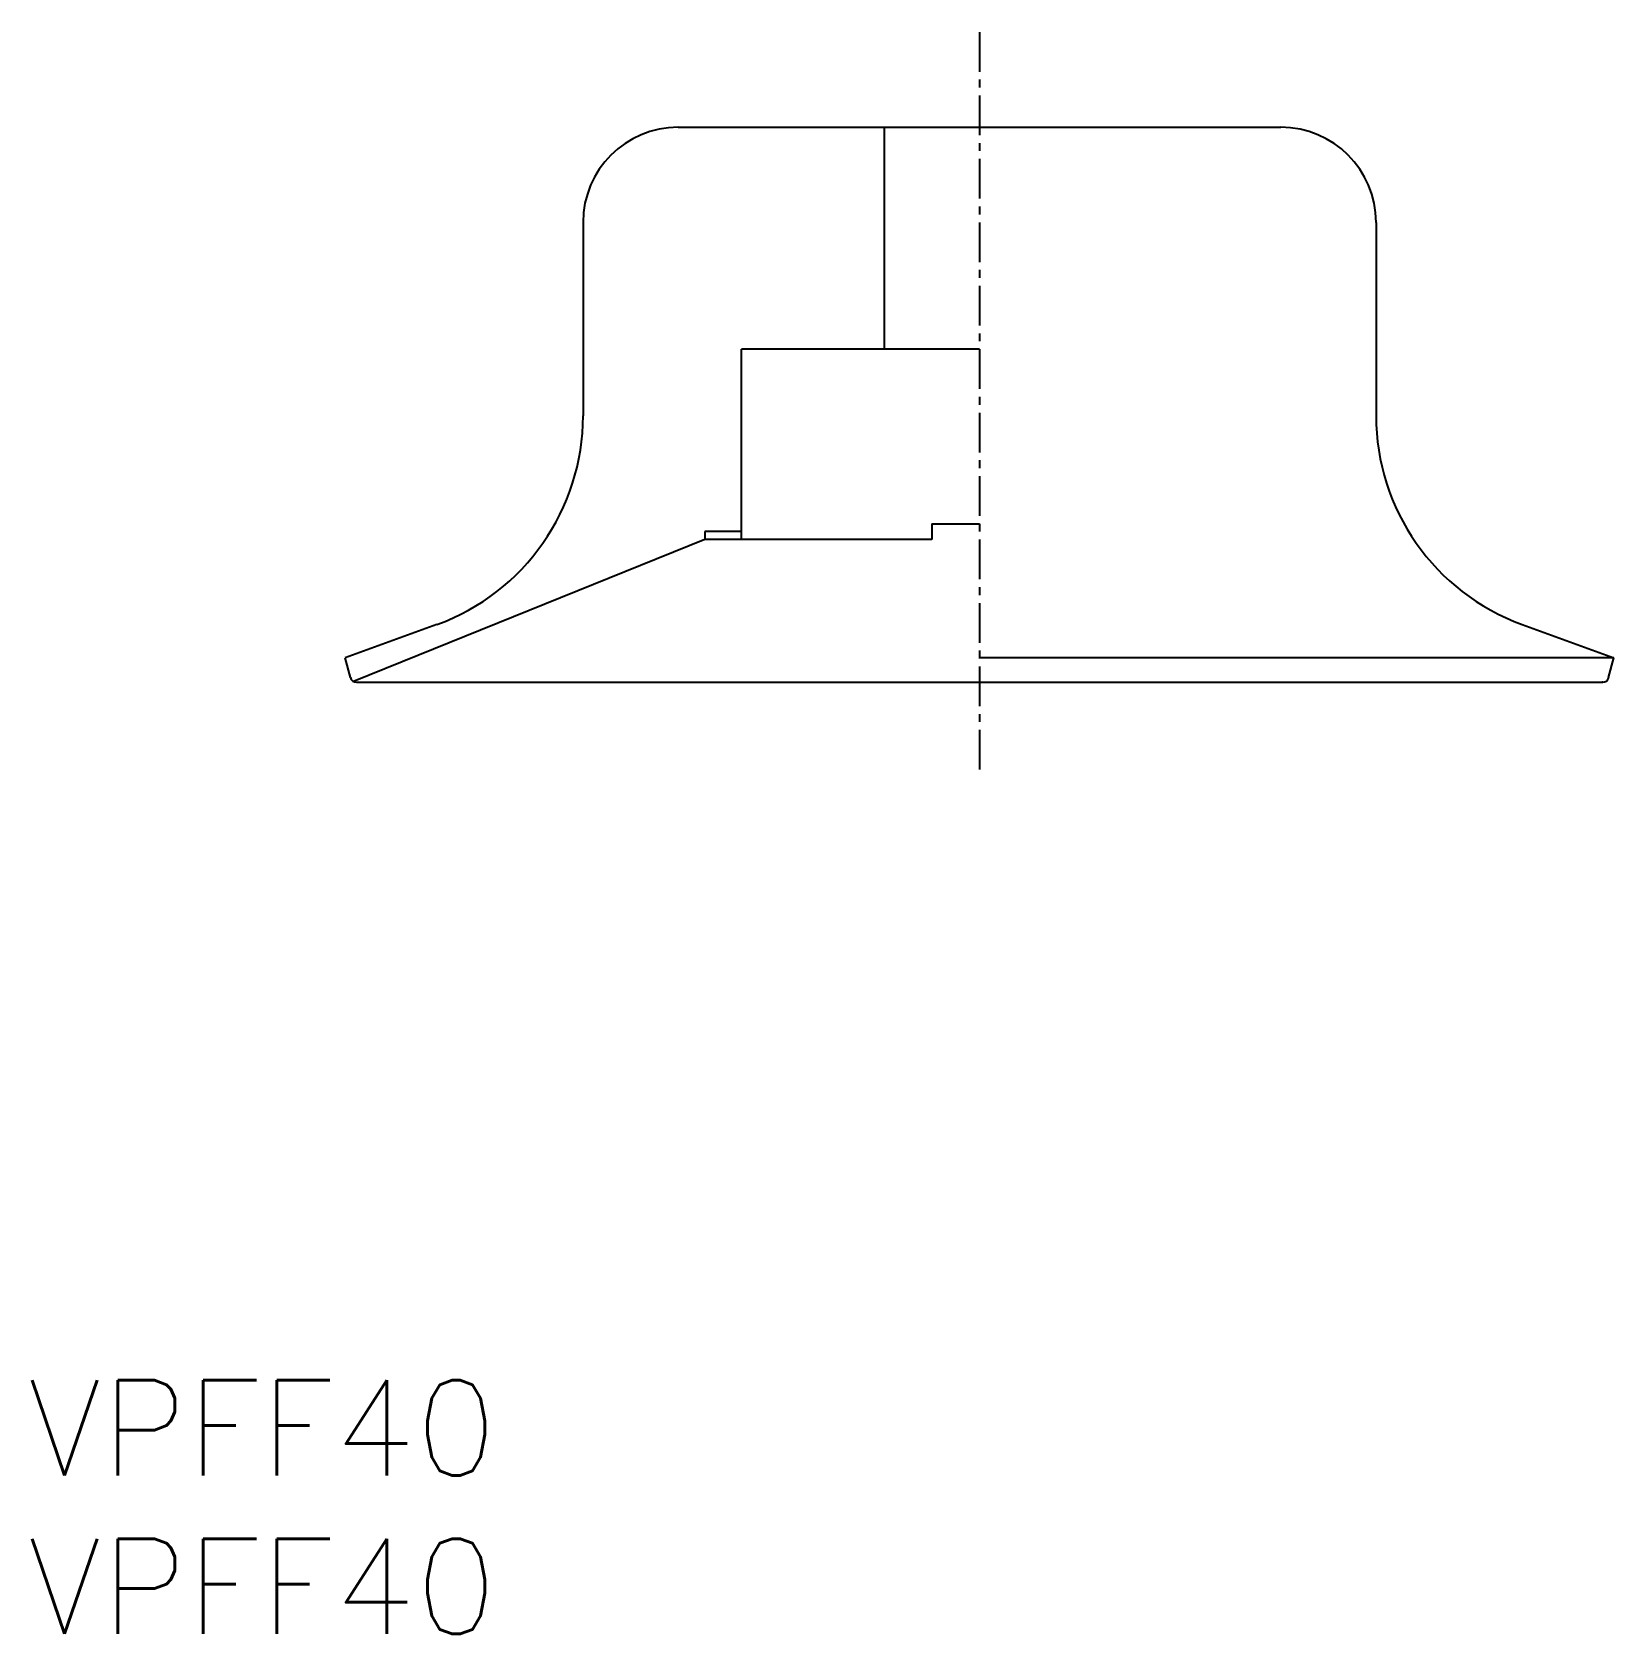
# Model space of a CAD drawing. Extents: x 0.1 to 50, y 0 to 50.5.
import ezdxf

# ---------------------------------------------------------------- set-up
doc = ezdxf.new("R2010")
doc.units = 0
doc.linetypes.add('CENTER', pattern=[2, 1.25, -0.25, 0.25, -0.25])
doc.layers.get('0').update_dxf_attribs({"linetype": 'CONTINUOUS'})
doc.layers.add('CENTER', color=1, linetype='CENTER')
doc.styles.get("Standard").update_dxf_attribs({"font": 'txt.shx'})

# ---------------------------------------------------------------- blocks, each defined once
blk = doc.blocks.new('*U7')
at = {"color": 7, "linetype": 'CONTINUOUS'}
blk.add_text('VPFF40', height=3, dxfattribs=at).set_placement((0, 0))
blk = doc.blocks.new('*U8')
at = {"color": 7, "linetype": 'CONTINUOUS'}
blk.add_text('VPFF40', height=3, dxfattribs=at).set_placement((0, 5))

msp = doc.modelspace()

# ---------------------------------------------------------------- linework, layer by layer
at = {"color": 7, "linetype": 'CONTINUOUS'}
for p, q in [((20.5, 47.5), (39.5, 47.5)), ((27, 40.5), (27, 47.5)), ((17.5, 44.5), (17.5, 38.401)), ((42.5, 44.5), (42.5, 38.401)), ((30, 40.5), (22.5, 40.5)), ((22.5, 34.5), (22.5, 40.5)), ((28.5, 35), (28.5, 34.5)), ((28.5, 35), (30, 35)), ((21.344, 34.5), (10.267, 30.025)), ((22.5, 34.75), (21.344, 34.75)), ((21.344, 34.75), (21.344, 34.5)), ((28.5, 34.5), (21.344, 34.5)), ((12.894, 31.823), (10, 30.77)), ((47.106, 31.823), (50, 30.77)), ((10.167, 30.148), (10, 30.77)), ((50, 30.77), (30, 30.77)), ((49.833, 30.148), (50, 30.77)), ((10.36, 30), (49.64, 30))]:
    msp.add_line(p, q, dxfattribs=at)
for centre, radius, start, end in [((20.5, 44.5), 3, 90, 180), ((39.5, 44.5), 3, 0, 90), ((10.5, 38.401), 7, 290, 0), ((49.5, 38.401), 7, 180, 250), ((10.36, 30.2), 0.2, 195, 270), ((49.64, 30.2), 0.2, 270, 345.0001)]:
    msp.add_arc(centre, radius, start, end, dxfattribs=at)
msp.add_point((49.64, 30), dxfattribs=at)
at = {"layer": 'CENTER', "color": 1, "linetype": 'CENTER'}
msp.add_line((30, 50.5), (30, 27), dxfattribs=at)

# ---------------------------------------------------------------- block references
at = {"color": 7, "linetype": 'CONTINUOUS'}
for name in ['*U8', '*U7']:
    msp.add_blockref(name, (0, 0), dxfattribs=at)

doc.saveas('drawing.dxf')
